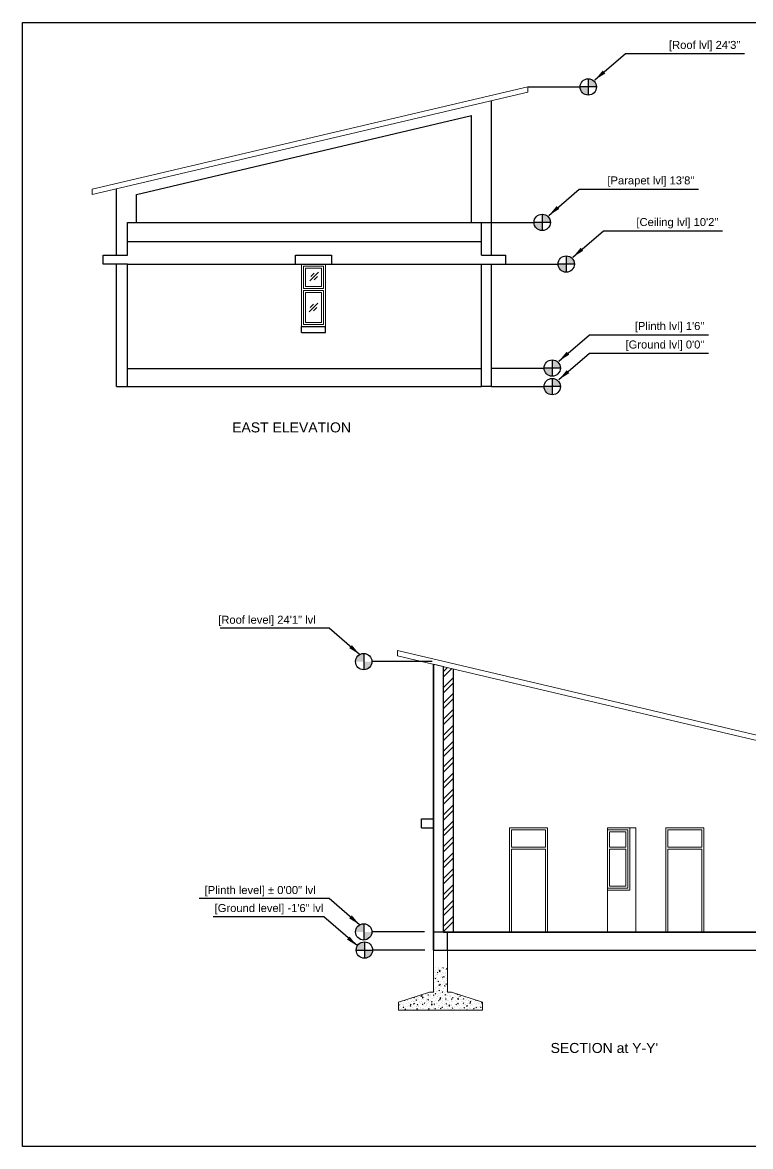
# Model space of a CAD drawing. Header units: inches. Extents: x -6800 to 96653, y -25814 to 17379.
# Drawn here: x 79922 to 80649, y 9371 to 10494 of the extents above; entities that cross this region are included whole.
import ezdxf

# ---------------------------------------------------------------- set-up
doc = ezdxf.new("R2010")
doc.units = ezdxf.units.IN
doc.header["$MEASUREMENT"] = 0
doc.layers.add('0 @ 1', color=7, linetype='Continuous')
doc.layers.add('A-Windows', color=7, linetype='Continuous')
for name, color, linetype, lineweight in [('Door ele', 20, 'Continuous', 15), ('ele back', 51, 'Continuous', 15), ('ele front', 30, 'Continuous', 30), ('Footing', 50, 'Continuous', 20), ('Hatch', 161, 'Continuous', 5), ('Opening elevation', 130, 'Continuous', 9), ('text', 31, 'Continuous', 13), ('Wall', 90, 'Continuous', 30), ('Win ele', 211, 'Continuous', 15)]:
    doc.layers.add(name, color=color, linetype=linetype, lineweight=lineweight)
doc.styles.get("Standard").update_dxf_attribs({"font": 'arial.ttf'})
doc.dimstyles.get("Standard").update_dxf_attribs({"dimtxt": 7, "dimasz": 4, "dimexe": 2, "dimexo": 2, "dimgap": 2, "dimtad": 1, "dimdec": 0, "dimzin": 0, "dimdsep": 46, "dimlunit": 4, "dimtxsty": 'Standard', "dimblk": 'ARCHTICK', "dimcen": 0.25, "dimclrd": 256, "dimclre": 256, "dimclrt": 256, "dimadec": 0, "dimazin": 0, "dimtfac": 1, "dimtdec": 0, "dimtofl": 0, "dimtmove": 0, "dimatfit": 3, "dimfxl": 1, "dimfxlon": 1, "dimtolj": 1, "dimtzin": 0, "dimlwd": -1, "dimlwe": -1, "dimarcsym": 1})

# ---------------------------------------------------------------- blocks, each defined once
blk = doc.blocks.new('_ArchTick')
at = {"color": 0, "linetype": 'ByBlock', "const_width": 0.15}
blk.add_lwpolyline([(-0.5, -0.5), (0.5, 0.5)], dxfattribs=at)

msp = doc.modelspace()

# ---------------------------------------------------------------- hatches: boundary and pattern name
at = {"ltscale": 10, "transparency": 33554687}
h = msp.add_hatch(color=0, dxfattribs=at)
h.dxf.hatch_style = 1
h.paths.add_polyline_path([(80487.1, 10438), (80487.1, 10429.8), (80495.3, 10429.8, 0.414214)])
h.paths.add_polyline_path([(80487.1, 10429.8), (80478.9, 10429.8, 0.414214), (80487.1, 10421.7)])
h = msp.add_hatch(color=0, dxfattribs=at)
h.dxf.hatch_style = 1
h.paths.add_polyline_path([(80441.1, 10302.6), (80441.1, 10294.4), (80449.3, 10294.4, 0.414214)])
h.paths.add_polyline_path([(80441.1, 10294.4), (80432.9, 10294.4, 0.414214), (80441.1, 10286.3)])
h = msp.add_hatch(color=0, dxfattribs=at)
h.dxf.hatch_style = 1
h.paths.add_polyline_path([(80465.1, 10260.9), (80465.1, 10252.8), (80473.3, 10252.8, 0.414214)])
h.paths.add_polyline_path([(80465.1, 10252.8), (80456.9, 10252.8, 0.414214), (80465.1, 10244.6)])
h = msp.add_hatch(color=0, dxfattribs=at)
h.dxf.hatch_style = 1
h.paths.add_polyline_path([(80451.1, 10157.1), (80451.1, 10148.9), (80459.3, 10148.9, 0.414214)])
h.paths.add_polyline_path([(80451.1, 10148.9), (80442.9, 10148.9, 0.414214), (80451.1, 10140.7)])
h = msp.add_hatch(color=0, dxfattribs=at)
h.dxf.hatch_style = 1
h.paths.add_polyline_path([(80451.1, 10138.6), (80451.1, 10130.4), (80459.3, 10130.4, 0.414214)])
h.paths.add_polyline_path([(80451.1, 10130.4), (80442.9, 10130.4, 0.414214), (80451.1, 10122.3)])
h = msp.add_hatch(color=0, dxfattribs=at)
h.dxf.hatch_style = 1
h.paths.add_polyline_path([(80254.7, 9855.6), (80262.8, 9855.6), (80262.8, 9863.8, 0.414214)])
h.paths.add_polyline_path([(80262.8, 9847.5, 0.414214), (80271, 9855.6), (80262.8, 9855.6)])
h = msp.add_hatch(color=0, dxfattribs=at)
h.dxf.hatch_style = 1
h.paths.add_polyline_path([(80254.7, 9585.5), (80262.8, 9585.5), (80262.8, 9593.7, 0.414214)])
h.paths.add_polyline_path([(80262.8, 9577.4, 0.414214), (80271, 9585.5), (80262.8, 9585.5)])
h = msp.add_hatch(color=0, dxfattribs=at)
h.dxf.hatch_style = 1
h.paths.add_polyline_path([(80255.3, 9567.3), (80263.5, 9567.3), (80263.5, 9575.4, 0.414214)])
h.paths.add_polyline_path([(80263.5, 9559.1, 0.414214), (80271.6, 9567.3), (80263.5, 9567.3)])
at = {"layer": 'Hatch', "lineweight": 25, "transparency": 33554687}
h = msp.add_hatch(dxfattribs=at)
h.set_pattern_fill('ANSI32', color=256, scale=30)
h.paths.add_polyline_path([(80352.5, 9848.3), (80342.5, 9850.6), (80342.5, 9585.2), (80352.5, 9585.2)])

# ---------------------------------------------------------------- linework, layer by layer
at = {"transparency": 33554651}
for p, q in [((79921.8, 10494.2), (81505.8, 10494.2)), ((79921.8, 9371), (79921.8, 10494.2)), ((81505.8, 9371), (79921.8, 9371))]:
    msp.add_line(p, q, dxfattribs=at)
at = {"ltscale": 10, "transparency": 33554687}
for p, q in [((80487.1, 10438), (80487.1, 10421.7)), ((80426.6, 10429.8), (80478.9, 10429.8)), ((80495.3, 10429.8), (80478.9, 10429.8)), ((80441.1, 10302.6), (80441.1, 10286.3)), ((80380.6, 10294.4), (80432.9, 10294.4)), ((80449.3, 10294.4), (80432.9, 10294.4)), ((80465.1, 10260.9), (80465.1, 10244.6)), ((80404.6, 10252.8), (80456.9, 10252.8)), ((80473.3, 10252.8), (80456.9, 10252.8)), ((80451.1, 10157.1), (80451.1, 10140.7)), ((80390.6, 10148.9), (80442.9, 10148.9)), ((80459.3, 10148.9), (80442.9, 10148.9)), ((80451.1, 10138.6), (80451.1, 10122.3)), ((80390.6, 10130.4), (80442.9, 10130.4)), ((80459.3, 10130.4), (80442.9, 10130.4)), ((80262.8, 9863.8), (80262.8, 9847.5)), ((80331, 9855.6), (80271, 9855.6)), ((80262.8, 9593.7), (80262.8, 9577.4)), ((80323.4, 9585.5), (80271, 9585.5)), ((80263.5, 9575.4), (80263.5, 9559.1)), ((80255.3, 9567.3), (80271.6, 9567.3)), ((80255.3, 9567.3), (80271.6, 9567.3)), ((80324, 9567.3), (80271.6, 9567.3))]:
    msp.add_line(p, q, dxfattribs=at)
for centre in [(80487.1, 10429.8), (80441.1, 10294.4), (80465.1, 10252.8), (80451.1, 10148.9), (80451.1, 10130.4), (80262.8, 9855.6), (80262.8, 9585.5), (80263.5, 9567.3)]:
    msp.add_circle(centre, 8.17, dxfattribs=at)
at = {"layer": 'A-Windows', "transparency": 33554651}
for p, q in [((80035.6, 10294.4), (80035.6, 10322.4)), ((80390.6, 10252.8), (80404.6, 10252.8)), ((80026.6, 10148.4), (80194.6, 10148.4)), ((80015.6, 10130.4), (80026.6, 10130.4)), ((80026.6, 10130.4), (80380.6, 10130.4)), ((80390.6, 10130.4), (80380.6, 10130.4)), ((80332.5, 9567.2), (80332.5, 9853)), ((80342.5, 9585.2), (80342.5, 9850.6))]:
    msp.add_line(p, q, dxfattribs=at)
at = {"layer": 'A-Windows', "color": 7, "lineweight": 0, "transparency": 33554651}
msp.add_line((80342.5, 9850.6), (80332.5, 9853), dxfattribs=at)
at = {"layer": 'Door ele', "transparency": 33554687}
for p, q in [((80506.5, 9585.2), (80506.5, 9689.5)), ((80506.5, 9689.5), (80534.5, 9689.5)), ((80534.5, 9585.2), (80534.5, 9689.5)), ((80410.5, 9670.2), (80444.5, 9670.2)), ((80410.5, 9668.2), (80444.5, 9668.2)), ((80566.5, 9670.2), (80600.5, 9670.2)), ((80566.5, 9668.2), (80600.5, 9668.2)), ((80506.5, 9627.2), (80528.5, 9627.2))]:
    msp.add_line(p, q, dxfattribs=at)
for points in [[(80446.5, 9585.2), (80446.5, 9689.5), (80408.5, 9689.5), (80408.5, 9585.2)], [(80444.5, 9670.2), (80444.5, 9687.5), (80410.5, 9687.5), (80410.5, 9670.2)], [(80506.5, 9689.5), (80518.5, 9689.5)], [(80564.5, 9585.2), (80564.5, 9689.5), (80602.5, 9689.5), (80602.5, 9585.2)], [(80566.5, 9670.2), (80566.5, 9687.5), (80600.5, 9687.5), (80600.5, 9670.2)], [(80410.5, 9668.2), (80410.5, 9585.2)], [(80444.5, 9585.2), (80444.5, 9668.2)], [(80566.5, 9585.2), (80566.5, 9668.2)], [(80600.5, 9668.2), (80600.5, 9585.2)]]:
    msp.add_lwpolyline(points, dxfattribs=at)
at = {"layer": 'ele back', "transparency": 33554641}
for p, q in [((79991.6, 10327.5), (80426.6, 10429.8)), ((79991.6, 10322.3), (80426.6, 10424.7)), ((80426.6, 10424.7), (80426.6, 10429.8)), ((79991.6, 10322.3), (79991.6, 10327.5)), ((80296.5, 9861.5), (80296.5, 9866.6)), ((80730.5, 9764.2), (80296.6, 9866.6)), ((80730.5, 9759.1), (80296.5, 9861.5))]:
    msp.add_line(p, q, dxfattribs=at)
at = {"layer": 'ele front', "transparency": 33554687}
for p, q in [((80390.6, 10261.8), (80390.6, 10416.2)), ((80035.6, 10322.4), (80370.6, 10401.3)), ((80370.6, 10294.4), (80370.6, 10401.3)), ((80015.6, 10261.8), (80015.6, 10328)), ((80035.6, 10294.4), (80035.6, 10318.8)), ((80026.6, 10294.4), (80380.6, 10294.4)), ((80026.6, 10261.8), (80026.6, 10294.4)), ((80380.6, 10261.8), (80380.6, 10294.4)), ((80026.6, 10275.2), (80380.6, 10275.2)), ((80002.6, 10252.8), (80002.6, 10261.8)), ((80002.6, 10261.8), (80015.6, 10261.8)), ((80015.6, 10261.8), (80026.6, 10261.8)), ((80380.6, 10261.8), (80404.6, 10261.8)), ((80404.6, 10252.8), (80404.6, 10261.8)), ((80026.6, 10252.8), (80002.6, 10252.8)), ((80015.6, 10130.4), (80015.6, 10252.8)), ((80026.6, 10130.4), (80026.6, 10252.8)), ((80026.6, 10252.8), (80404.6, 10252.8)), ((80380.6, 10130.4), (80380.6, 10252.8)), ((80390.6, 10130.4), (80390.6, 10252.8)), ((80200.6, 10184.4), (80200.6, 10190.4)), ((80200.6, 10190.4), (80224.6, 10190.4)), ((80224.6, 10184.4), (80224.6, 10190.4)), ((80200.6, 10184.4), (80224.6, 10184.4)), ((80026.6, 10148.4), (80380.6, 10148.4))]:
    msp.add_line(p, q, dxfattribs=at)
msp.add_lwpolyline([(80194.6, 10252.8), (80194.6, 10261.8), (80230.6, 10261.8), (80230.6, 10252.8)], dxfattribs=at)
at = {"layer": 'Footing', "transparency": 33554651}
for p, q in [((80332.5, 9567.2), (80332.5, 9525.2)), ((80346.5, 9525.2), (80346.5, 9567.2)), ((80328.5, 9525.2), (80297.5, 9515.2)), ((80332.5, 9525.2), (80328.5, 9525.2)), ((80350.5, 9525.2), (80346.5, 9525.2)), ((80381.5, 9515.2), (80350.5, 9525.2)), ((80297.5, 9515.2), (80297.5, 9507.2)), ((80381.5, 9507.2), (80381.5, 9515.2)), ((80297.5, 9507.2), (80381.5, 9507.2))]:
    msp.add_line(p, q, dxfattribs=at)
at = {"layer": 'Hatch', "linetype": 'Continuous', "transparency": 33554579}
for p, q in [((80334, 9549.5), (80334, 9549.5)), ((80334.4, 9547.4), (80334.4, 9547.4)), ((80337.3, 9549.6), (80337.3, 9549.6)), ((80337.6, 9549.1), (80337.6, 9549.1)), ((80338, 9546.9), (80338.3, 9547.6)), ((80338.6, 9547), (80338.3, 9547.6)), ((80339.2, 9547.8), (80339.2, 9547.8)), ((80340.4, 9549.1), (80340.4, 9549.2)), ((80340.4, 9549.1), (80340.6, 9549.2)), ((80340.7, 9549.8), (80340.7, 9549.8)), ((80342, 9549.1), (80341.9, 9549.9)), ((80342.4, 9549.5), (80341.9, 9549.9)), ((80342, 9549.1), (80342.4, 9549.5)), ((80342.2, 9549.6), (80342.2, 9549.6)), ((80342.4, 9549.8), (80342.4, 9549.8)), ((80344, 9548.2), (80344, 9548.2)), ((80345.1, 9549.2), (80345.1, 9549.2)), ((80345.1, 9548.3), (80345.4, 9548.9)), ((80345.1, 9548.3), (80345.6, 9548.4)), ((80345.3, 9548.5), (80345.3, 9548.5)), ((80345.6, 9548.4), (80345.4, 9548.9)), ((80345.6, 9548.8), (80345.6, 9548.8)), ((80332.8, 9539.3), (80332.8, 9539.3)), ((80333, 9539.7), (80333, 9539.7)), ((80333.6, 9538.5), (80333.6, 9538.5)), ((80333.9, 9544.8), (80333.9, 9544.8)), ((80334.3, 9542.4), (80334.3, 9542.4)), ((80334.3, 9538.7), (80334.6, 9539.3)), ((80334.3, 9538.7), (80334.9, 9538.8)), ((80334.5, 9545.1), (80334.5, 9545.1)), ((80334.9, 9538.8), (80334.6, 9539.3)), ((80335.3, 9542.7), (80335.3, 9542.7)), ((80335.6, 9540.2), (80335.6, 9540.2)), ((80335.9, 9536.1), (80335.9, 9536.1)), ((80336.2, 9538.1), (80336.2, 9538.1)), ((80336.5, 9544.5), (80336.4, 9545.2)), ((80336.9, 9544.9), (80336.4, 9545.2)), ((80336.5, 9544.5), (80336.9, 9544.9)), ((80336.5, 9537.4), (80336.5, 9537.4)), ((80336.7, 9542.9), (80336.7, 9542.9)), ((80336.8, 9542.7), (80336.8, 9542.7)), ((80337.2, 9535.5), (80337.2, 9536.3)), ((80337.7, 9535.9), (80337.2, 9536.3)), ((80338, 9546.9), (80338.6, 9547)), ((80338.2, 9546), (80338.2, 9546)), ((80338.6, 9545.7), (80338.6, 9546.8)), ((80339.3, 9546.2), (80338.6, 9546.8)), ((80338.6, 9545.7), (80339.3, 9546.2)), ((80339, 9545), (80339, 9545)), ((80339, 9540.2), (80339, 9540.2)), ((80339.9, 9546.7), (80339.9, 9546.7)), ((80340.1, 9543.1), (80340.1, 9543.1)), ((80340.4, 9541), (80340.4, 9541)), ((80340.7, 9546.5), (80340.7, 9546.5)), ((80341, 9538.5), (80341, 9538.5)), ((80341.3, 9537.8), (80341.3, 9537.8)), ((80341.4, 9540), (80341.7, 9540.7)), ((80341.4, 9540), (80342, 9540.1)), ((80341.6, 9545.1), (80341.6, 9545.1)), ((80342, 9540.1), (80341.7, 9540.7)), ((80342.2, 9544.3), (80342.2, 9544.3)), ((80342.6, 9540.5), (80342.6, 9540.5)), ((80342.8, 9540.2), (80342.7, 9540.9)), ((80343.2, 9540.5), (80342.7, 9540.9)), ((80342.7, 9536), (80342.7, 9536)), ((80342.8, 9540.2), (80343.2, 9540.5)), ((80343, 9540.5), (80343, 9540.5)), ((80344.4, 9544.6), (80344.4, 9544.6)), ((80344.4, 9541.8), (80344.4, 9541.8)), ((80344.9, 9543.5), (80344.9, 9543.5)), ((80345.1, 9536.5), (80345.1, 9536.5)), ((80345.8, 9538.9), (80345.8, 9538.9)), ((80346.2, 9540.6), (80346.2, 9540.6)), ((80346.4, 9545.3), (80346.4, 9545.3)), ((80330.9, 9525.1), (80330.9, 9525.1)), ((80332.6, 9533.7), (80332.6, 9533.7)), ((80332.7, 9526), (80332.7, 9526)), ((80332.8, 9531.9), (80332.8, 9531.9)), ((80333.3, 9528.4), (80333.3, 9528.4)), ((80333.3, 9525.7), (80333.3, 9525.7)), ((80333.9, 9535), (80333.9, 9535)), ((80334.8, 9530.4), (80334.8, 9530.4)), ((80334.8, 9528.8), (80334.8, 9528.8)), ((80335, 9529.5), (80335, 9529.5)), ((80335.8, 9525.7), (80335.8, 9525.7)), ((80336, 9526.1), (80336, 9526.1)), ((80336.1, 9530.8), (80336.1, 9530.8)), ((80337.2, 9535.5), (80337.7, 9535.9)), ((80337.2, 9533.4), (80337.2, 9533.4)), ((80337.2, 9529.3), (80337.2, 9529.3)), ((80337.3, 9527), (80337.3, 9527)), ((80337.7, 9531.8), (80338, 9532.5)), ((80337.7, 9531.8), (80338.3, 9531.9)), ((80338.3, 9531.9), (80338, 9532.5)), ((80338, 9526.6), (80338, 9527.3)), ((80338.5, 9526.9), (80338, 9527.3)), ((80338, 9526.6), (80338.5, 9526.9)), ((80338.1, 9528.8), (80338.1, 9528.8)), ((80338.2, 9533.7), (80338.2, 9533.7)), ((80338.7, 9532.4), (80338.7, 9532.4)), ((80338.9, 9532.2), (80338.8, 9533.3)), ((80339.6, 9532.7), (80338.8, 9533.3)), ((80338.9, 9532.2), (80339.6, 9532.7)), ((80339.4, 9531), (80339.4, 9531)), ((80339.5, 9535.6), (80339.5, 9535.6)), ((80340.4, 9531.2), (80340.4, 9531.2)), ((80340.9, 9527.4), (80340.9, 9527.4)), ((80341.1, 9526.4), (80341.1, 9526.4)), ((80341.1, 9525), (80341.4, 9525.6)), ((80341.1, 9525), (80341.7, 9525.1)), ((80341.2, 9532.9), (80341.2, 9532.9)), ((80341.7, 9525.1), (80341.4, 9525.6)), ((80342, 9533.8), (80342, 9533.8)), ((80342.7, 9528.8), (80342.7, 9528.8)), ((80342.8, 9535.8), (80342.8, 9535.8)), ((80342.9, 9529.2), (80342.9, 9529.2)), ((80343.5, 9535.8), (80343.5, 9535.8)), ((80343.5, 9531.2), (80343.5, 9531.9)), ((80344, 9531.6), (80343.5, 9531.9)), ((80343.5, 9531.2), (80344, 9531.6)), ((80343.6, 9535.4), (80343.6, 9535.4)), ((80344.4, 9531.2), (80344.4, 9531.2)), ((80344.5, 9531.2), (80344.5, 9531.2)), ((80344.8, 9533.2), (80345.1, 9533.9)), ((80344.8, 9533.2), (80345.4, 9533.3)), ((80344.9, 9531), (80344.9, 9531)), ((80345, 9526.3), (80345, 9526.3)), ((80345.4, 9533.3), (80345.1, 9533.9)), ((80345.4, 9526.5), (80345.4, 9526.5)), ((80345.8, 9532.9), (80345.8, 9532.9)), ((80347.9, 9525.1), (80347.9, 9525.2)), ((80347.9, 9525.1), (80348, 9525.2)), ((80348.6, 9524.9), (80348.6, 9524.9)), ((80297.6, 9515.1), (80297.6, 9515.1)), ((80299.5, 9515.4), (80299.5, 9515.4)), ((80301.5, 9516.3), (80301.5, 9516.3)), ((80302.8, 9515.3), (80302.8, 9515.3)), ((80303.4, 9516.7), (80303.3, 9517.1)), ((80303.4, 9516.7), (80303.8, 9517.1)), ((80303.8, 9517.1), (80303.7, 9517.2)), ((80304.9, 9517), (80304.9, 9517)), ((80305.3, 9514), (80305.3, 9514)), ((80306.4, 9516.7), (80306.4, 9516.7)), ((80306.8, 9517.1), (80306.8, 9517.1)), ((80307.2, 9514.5), (80307.2, 9514.5)), ((80308.8, 9514.1), (80308.8, 9514.1)), ((80309.2, 9517.6), (80309.2, 9517.6)), ((80310.1, 9515.6), (80310.1, 9515.6)), ((80310.3, 9518.7), (80310.3, 9518.7)), ((80311.1, 9517.1), (80311.1, 9517.1)), ((80312.6, 9516.3), (80312.6, 9516.3)), ((80312.7, 9513.1), (80312.7, 9514.2)), ((80313.4, 9513.6), (80312.7, 9514.2)), ((80312.7, 9513.1), (80313.4, 9513.6)), ((80312.9, 9519.5), (80313.2, 9520.2)), ((80312.9, 9519.5), (80313.5, 9519.6)), ((80312.9, 9515.7), (80312.9, 9515.7)), ((80313.5, 9519.6), (80313.2, 9520.2)), ((80313.4, 9515.8), (80313.4, 9515.8)), ((80314.9, 9513.8), (80314.9, 9513.8)), ((80315.2, 9517), (80315.1, 9517.8)), ((80315.6, 9517.4), (80315.1, 9517.8)), ((80315.2, 9517), (80315.6, 9517.4)), ((80315.7, 9520.4), (80315.7, 9520.4)), ((80315.9, 9517.5), (80315.9, 9517.5)), ((80316.8, 9520.6), (80316.8, 9520.6)), ((80316.8, 9519.3), (80316.8, 9519.3)), ((80317.5, 9519.5), (80317.5, 9519.5)), ((80318, 9518), (80318, 9518)), ((80318.4, 9514.9), (80318.4, 9514.9)), ((80318.5, 9516), (80318.5, 9516)), ((80319.1, 9514.3), (80319.1, 9514.3)), ((80319.9, 9520.8), (80320.2, 9521.5)), ((80319.9, 9520.8), (80320.5, 9521)), ((80320.5, 9521), (80320.2, 9521.5)), ((80320.3, 9515.5), (80320.3, 9515.5)), ((80320.7, 9521.6), (80320.6, 9522.4)), ((80321.1, 9522), (80320.6, 9522.4)), ((80320.7, 9521.6), (80321.1, 9522)), ((80320.7, 9517.9), (80320.7, 9517.9)), ((80321.1, 9522), (80321.1, 9522)), ((80321.4, 9519.4), (80321.4, 9520.6)), ((80322.2, 9520), (80321.4, 9520.6)), ((80321.4, 9519.4), (80322.2, 9520)), ((80321.5, 9514.8), (80321.5, 9514.8)), ((80321.9, 9520.8), (80321.9, 9520.8)), ((80323, 9517.9), (80323, 9517.9)), ((80323.3, 9514), (80323.6, 9514.7)), ((80323.3, 9514), (80323.9, 9514.1)), ((80323.4, 9519.6), (80323.4, 9519.6)), ((80323.9, 9514.1), (80323.6, 9514.7)), ((80324.6, 9522.9), (80324.6, 9522.9)), ((80325.4, 9518.5), (80325.4, 9518.5)), ((80325.5, 9518.3), (80325.5, 9518.3)), ((80325.6, 9517.1), (80325.6, 9517.1)), ((80325.9, 9516.3), (80325.9, 9516.3)), ((80326.5, 9523.8), (80326.5, 9523.8)), ((80326.5, 9513.6), (80326.5, 9513.6)), ((80326.9, 9521.5), (80326.9, 9521.5)), ((80327, 9517.3), (80326.9, 9518.1)), ((80327.4, 9517.7), (80326.9, 9518.1)), ((80327, 9522.2), (80327.3, 9522.9)), ((80327, 9522.2), (80327.6, 9522.3)), ((80327, 9517.3), (80327.4, 9517.7)), ((80327.1, 9520.3), (80327.1, 9520.3)), ((80327.6, 9522.3), (80327.3, 9522.9)), ((80327.9, 9514.7), (80327.9, 9514.7)), ((80328, 9515.7), (80328, 9515.7)), ((80328.8, 9521.3), (80328.8, 9521.3)), ((80329.1, 9516.5), (80329.1, 9516.5)), ((80329.1, 9516.5), (80329.1, 9516.5)), ((80329.3, 9521.2), (80329.3, 9521.2)), ((80329.4, 9523.3), (80329.4, 9523.3)), ((80329.4, 9522.1), (80329.4, 9522.1)), ((80330.3, 9518.7), (80330.3, 9518.7)), ((80330.4, 9515.4), (80330.7, 9516.1)), ((80330.4, 9515.4), (80331, 9515.5)), ((80331, 9515.5), (80330.7, 9516.1)), ((80331.1, 9518.9), (80331.1, 9518.9)), ((80331.3, 9514), (80331.3, 9514)), ((80332.5, 9521.9), (80332.4, 9522.7)), ((80333, 9522.3), (80332.4, 9522.7)), ((80332.5, 9521.9), (80333, 9522.3)), ((80332.5, 9521.3), (80332.5, 9521.3)), ((80333, 9520.1), (80333, 9520.1)), ((80333.3, 9513), (80333.2, 9513.7)), ((80333.7, 9513.4), (80333.2, 9513.7)), ((80333.3, 9516.4), (80333.3, 9516.4)), ((80334.1, 9523.6), (80334.4, 9524.3)), ((80334.1, 9523.6), (80334.7, 9523.7)), ((80334.2, 9523.7), (80334.2, 9523.7)), ((80334.2, 9523), (80334.2, 9523)), ((80334.3, 9516.7), (80334.3, 9516.7)), ((80334.7, 9523.7), (80334.4, 9524.3)), ((80335.1, 9519.1), (80335.1, 9519.1)), ((80335.3, 9515.1), (80335.3, 9515.1)), ((80335.6, 9514), (80335.6, 9514)), ((80336.1, 9514.4), (80336.1, 9514.4)), ((80336.5, 9520.6), (80336.5, 9520.6)), ((80336.7, 9521.1), (80336.7, 9521.1)), ((80337, 9523.8), (80337, 9523.8)), ((80337.5, 9516.7), (80337.8, 9517.4)), ((80337.5, 9516.7), (80338.1, 9516.9)), ((80337.6, 9516.4), (80337.6, 9516.4)), ((80337.7, 9521.5), (80337.7, 9521.5)), ((80337.7, 9515.7), (80337.7, 9515.7)), ((80338.1, 9516.9), (80337.8, 9517.4)), ((80338.8, 9517.6), (80338.7, 9518.3)), ((80339.3, 9518), (80338.7, 9518.3)), ((80338.7, 9518.1), (80338.7, 9518.1)), ((80338.8, 9517.6), (80339.3, 9518)), ((80339, 9524.1), (80339, 9524.1)), ((80339.1, 9518.7), (80339.1, 9519.8)), ((80339.9, 9519.2), (80339.1, 9519.8)), ((80339.1, 9518.7), (80339.9, 9519.2)), ((80339.2, 9518.8), (80339.2, 9518.8)), ((80339.6, 9524.6), (80339.6, 9524.6)), ((80339.9, 9519.5), (80339.9, 9519.5)), ((80340.9, 9514.8), (80340.9, 9514.8)), ((80341, 9515.7), (80341, 9515.7)), ((80341.4, 9513.8), (80341.4, 9513.8)), ((80341.6, 9517), (80341.6, 9517)), ((80341.7, 9519.3), (80341.7, 9519.3)), ((80341.8, 9522.1), (80341.8, 9522.1)), ((80343.2, 9522.4), (80343.2, 9522.4)), ((80343.8, 9524.5), (80343.8, 9524.5)), ((80344.1, 9519.7), (80344.1, 9519.7)), ((80344.3, 9522.2), (80344.3, 9523)), ((80344.8, 9522.6), (80344.3, 9523)), ((80344.3, 9522.2), (80344.8, 9522.6)), ((80344.5, 9518.1), (80344.8, 9518.8)), ((80344.5, 9518.1), (80345.1, 9518.2)), ((80344.7, 9519.9), (80344.7, 9519.9)), ((80345.1, 9518.2), (80344.8, 9518.8)), ((80344.9, 9517.2), (80344.9, 9517.2)), ((80345.1, 9513.3), (80345, 9514)), ((80345.6, 9513.6), (80345, 9514)), ((80345.1, 9521.8), (80345.1, 9521.8)), ((80345.1, 9513.3), (80345.6, 9513.6)), ((80345.3, 9517.4), (80345.3, 9517.4)), ((80345.6, 9522.9), (80345.6, 9522.9)), ((80345.7, 9515.2), (80345.7, 9515.2)), ((80346.3, 9521.9), (80346.3, 9521.9)), ((80346.4, 9517.3), (80346.4, 9517.3)), ((80347.2, 9517.2), (80347.2, 9517.2)), ((80347.3, 9523.9), (80347.3, 9523.9)), ((80348.3, 9522), (80348.3, 9522)), ((80348.6, 9514.8), (80348.6, 9514.8)), ((80349.3, 9521), (80349.3, 9521)), ((80349.5, 9521.5), (80349.5, 9521.5)), ((80349.5, 9520.3), (80349.5, 9520.3)), ((80350.1, 9517.4), (80350.1, 9517.4)), ((80350.5, 9515.6), (80350.5, 9515.6)), ((80350.6, 9517.9), (80350.6, 9518.6)), ((80351.1, 9518.3), (80350.6, 9518.6)), ((80350.6, 9517.9), (80351.1, 9518.3)), ((80351.5, 9516), (80351.5, 9516)), ((80351.6, 9519.5), (80351.9, 9520.2)), ((80351.6, 9519.5), (80352.2, 9519.6)), ((80351.8, 9519), (80351.8, 9519)), ((80352.2, 9519.6), (80351.9, 9520.2)), ((80353.5, 9522.2), (80353.5, 9522.2)), ((80354, 9516.5), (80354, 9516.5)), ((80354.1, 9516.6), (80354.1, 9516.6)), ((80354.3, 9520.7), (80354.3, 9520.7)), ((80354.9, 9523.2), (80354.9, 9523.2)), ((80355.3, 9516), (80355.3, 9516)), ((80355.4, 9519.6), (80355.4, 9519.6)), ((80355.9, 9522.7), (80355.9, 9522.7)), ((80356.1, 9522.5), (80356.1, 9523.3)), ((80356.6, 9522.9), (80356.1, 9523.3)), ((80356.1, 9522.5), (80356.6, 9522.9)), ((80356.3, 9514.1), (80356.3, 9514.1)), ((80356.9, 9518), (80356.8, 9519.1)), ((80357.6, 9518.5), (80356.8, 9519.1)), ((80356.8, 9518), (80356.8, 9518)), ((80356.9, 9518), (80357.6, 9518.5)), ((80356.9, 9513.5), (80356.9, 9514.3)), ((80357.4, 9513.9), (80356.9, 9514.3)), ((80356.9, 9513.5), (80357.4, 9513.9)), ((80357.2, 9520.7), (80357.2, 9520.7)), ((80357.4, 9517.7), (80357.4, 9517.7)), ((80357.6, 9514.6), (80357.6, 9514.6)), ((80357.9, 9520.2), (80357.9, 9520.2)), ((80358.7, 9520.9), (80359, 9521.5)), ((80358.7, 9520.9), (80359.3, 9521)), ((80359.3, 9521), (80359, 9521.5)), ((80359.1, 9521.1), (80359.1, 9521.1)), ((80359.5, 9518.3), (80359.5, 9518.3)), ((80360.1, 9516.4), (80360.1, 9516.4)), ((80360.7, 9517.8), (80360.7, 9517.8)), ((80361.6, 9518.2), (80361.6, 9518.2)), ((80361.7, 9515.8), (80361.7, 9515.8)), ((80362.1, 9514), (80362.4, 9514.7)), ((80362.1, 9514), (80362.7, 9514.1)), ((80362.4, 9518.2), (80362.4, 9518.9)), ((80362.9, 9518.6), (80362.4, 9518.9)), ((80362.4, 9518.2), (80362.9, 9518.6)), ((80362.7, 9514.1), (80362.4, 9514.7)), ((80364.8, 9519.9), (80364.8, 9519.9)), ((80364.9, 9516.8), (80364.9, 9516.8)), ((80365.8, 9518.1), (80365.8, 9518.1)), ((80366.2, 9513.8), (80366.2, 9513.8)), ((80366.4, 9518.8), (80366.4, 9518.8)), ((80367.1, 9517.4), (80367.1, 9517.4)), ((80367.3, 9514.2), (80367.3, 9514.2)), ((80367.7, 9516.9), (80367.7, 9516.9)), ((80368.7, 9513.8), (80368.7, 9514.6)), ((80369.2, 9514.2), (80368.7, 9514.6)), ((80368.7, 9513.8), (80369.2, 9514.2)), ((80369.2, 9515.4), (80369.5, 9516.1)), ((80369.2, 9515.4), (80369.7, 9515.5)), ((80369.4, 9515), (80369.4, 9515)), ((80369.7, 9515.5), (80369.5, 9516.1)), ((80369.7, 9517.2), (80369.7, 9517.2)), ((80369.8, 9513.6), (80369.8, 9513.6)), ((80370.2, 9517.4), (80370.2, 9517.4)), ((80373, 9513.7), (80373, 9513.7)), ((80373.9, 9515.5), (80373.9, 9515.5)), ((80374.6, 9517.2), (80374.6, 9517.4)), ((80374.6, 9517.2), (80374.8, 9517.4)), ((80374.8, 9516.7), (80374.8, 9516.7)), ((80376.2, 9516.8), (80376.3, 9516.9)), ((80376.2, 9516.8), (80376.5, 9516.8)), ((80376.9, 9514.9), (80376.9, 9514.9)), ((80377.1, 9514.3), (80377.1, 9514.3)), ((80378.2, 9513.9), (80378.2, 9513.9)), ((80380, 9514.1), (80380, 9514.1)), ((80380.6, 9514.1), (80380.5, 9514.9)), ((80381, 9514.5), (80380.5, 9514.9)), ((80380.6, 9514.1), (80381, 9514.5)), ((80297.7, 9511.3), (80297.7, 9511.3)), ((80297.8, 9512.1), (80297.8, 9512.8)), ((80298.3, 9512.5), (80297.8, 9512.8)), ((80297.8, 9512.1), (80298.3, 9512.5)), ((80298.7, 9508.8), (80298.7, 9508.8)), ((80298.9, 9509.8), (80298.9, 9509.8)), ((80299.2, 9513.3), (80299.2, 9513.3)), ((80299.4, 9510.5), (80299.4, 9510.5)), ((80300.1, 9508.6), (80300.1, 9508.6)), ((80301.3, 9510.4), (80301.3, 9510.4)), ((80301.8, 9512.9), (80301.8, 9512.9)), ((80302.1, 9509.9), (80302.4, 9510.6)), ((80302.1, 9509.9), (80302.7, 9510)), ((80302.7, 9510), (80302.4, 9510.6)), ((80302.5, 9511.7), (80302.5, 9511.7)), ((80302.8, 9513.4), (80302.8, 9513.4)), ((80304, 9507.2), (80304, 9507.8)), ((80304.7, 9507.2), (80304, 9507.8)), ((80304.1, 9510.5), (80304.1, 9510.5)), ((80304.1, 9507.8), (80304.1, 9508.5)), ((80304.6, 9508.1), (80304.1, 9508.5)), ((80304.1, 9507.8), (80304.6, 9508.1)), ((80304.7, 9507.2), (80304.7, 9507.2)), ((80305, 9508.4), (80305, 9508.4)), ((80306.3, 9508.1), (80306.3, 9508.1)), ((80306.7, 9510.8), (80306.7, 9510.8)), ((80307.3, 9512.1), (80307.3, 9512.1)), ((80308.2, 9507.4), (80308.2, 9507.4)), ((80309, 9512.1), (80309, 9512.1)), ((80309.2, 9511.2), (80309.5, 9511.9)), ((80309.2, 9511.2), (80309.8, 9511.4)), ((80309.4, 9512.1), (80309.4, 9512.1)), ((80309.8, 9511.4), (80309.5, 9511.9)), ((80309.7, 9512.4), (80309.6, 9513.1)), ((80310.1, 9512.8), (80309.6, 9513.1)), ((80309.7, 9512.4), (80310.1, 9512.8)), ((80309.7, 9509.4), (80309.7, 9509.4)), ((80309.9, 9510.9), (80309.9, 9510.9)), ((80311.7, 9509.6), (80311.7, 9509.6)), ((80312.1, 9512.5), (80312.1, 9512.5)), ((80313, 9507.8), (80313, 9507.8)), ((80313.6, 9507.6), (80313.6, 9507.6)), ((80314, 9507.2), (80314, 9507.2)), ((80315.1, 9511.2), (80315.1, 9511.2)), ((80315.1, 9510.7), (80315.1, 9510.7)), ((80316, 9508), (80315.9, 9508.8)), ((80316.4, 9508.4), (80315.9, 9508.8)), ((80316, 9508), (80316.4, 9508.4)), ((80316.3, 9512.6), (80316.6, 9513.3)), ((80316.3, 9512.6), (80316.9, 9512.7)), ((80316.9, 9512.7), (80316.6, 9513.3)), ((80316.9, 9512.9), (80316.9, 9512.9)), ((80317.1, 9511.4), (80317.1, 9511.4)), ((80317.6, 9511.2), (80317.6, 9511.2)), ((80317.8, 9508.2), (80317.8, 9508.2)), ((80319.3, 9510.2), (80319.3, 9510.2)), ((80319.4, 9509), (80319.4, 9509)), ((80321.2, 9509.3), (80321.2, 9509.3)), ((80321.5, 9512.7), (80321.4, 9513.4)), ((80321.9, 9513.1), (80321.4, 9513.4)), ((80321.5, 9512.7), (80321.9, 9513.1)), ((80321.7, 9513.2), (80321.7, 9513.2)), ((80322.5, 9513.1), (80322.5, 9513.1)), ((80322.5, 9511.5), (80322.5, 9511.5)), ((80322.6, 9508.6), (80322.6, 9508.6)), ((80324.8, 9510.6), (80324.8, 9510.6)), ((80325.2, 9512.9), (80325.2, 9512.9)), ((80325.7, 9511.6), (80325.7, 9511.6)), ((80326.8, 9507.2), (80327.1, 9507.8)), ((80327, 9507.2), (80327.3, 9507.3)), ((80327.1, 9508.2), (80327.1, 9508.2)), ((80327.3, 9507.3), (80327.1, 9507.8)), ((80327.4, 9509), (80327.4, 9509)), ((80327.4, 9507.9), (80327.4, 9507.9)), ((80327.8, 9508.3), (80327.7, 9509.1)), ((80328.2, 9508.7), (80327.7, 9509.1)), ((80327.8, 9508.3), (80328.2, 9508.7)), ((80328.9, 9511), (80328.9, 9511)), ((80329.9, 9508.5), (80329.9, 9508.5)), ((80330.2, 9512.2), (80330.2, 9512.2)), ((80330.4, 9512.3), (80330.4, 9513.5)), ((80331.1, 9512.9), (80330.4, 9513.5)), ((80330.4, 9512.3), (80331.1, 9512.9)), ((80330.9, 9511.9), (80330.9, 9511.9)), ((80331.3, 9511.5), (80331.3, 9511.5)), ((80332.2, 9509.4), (80332.2, 9509.4)), ((80332.4, 9509.8), (80332.4, 9509.8)), ((80333.3, 9513), (80333.7, 9513.4)), ((80333.8, 9512.1), (80333.8, 9512.1)), ((80333.8, 9508.5), (80334.1, 9509.2)), ((80333.8, 9508.5), (80334.4, 9508.6)), ((80334.4, 9508.6), (80334.1, 9509.2)), ((80334.7, 9507.4), (80334.7, 9507.4)), ((80334.8, 9507.3), (80334.8, 9507.3)), ((80337, 9509.8), (80337, 9509.8)), ((80337.5, 9510.1), (80337.5, 9510.1)), ((80337.9, 9511.6), (80337.9, 9511.6)), ((80338.1, 9507.5), (80338.1, 9507.5)), ((80338.2, 9512.2), (80338.2, 9512.2)), ((80338.5, 9511.8), (80338.5, 9511.8)), ((80339.6, 9508.6), (80339.5, 9509.4)), ((80340, 9509), (80339.5, 9509.4)), ((80339.6, 9508.6), (80340, 9509)), ((80340.1, 9509.1), (80340.1, 9509.1)), ((80340.9, 9509.9), (80341.2, 9510.6)), ((80340.9, 9509.9), (80341.5, 9510)), ((80341.5, 9510), (80341.2, 9510.6)), ((80341.5, 9512.3), (80341.5, 9512.3)), ((80341.8, 9510.2), (80341.8, 9510.2)), ((80343.2, 9507.7), (80343.2, 9507.7)), ((80343.3, 9513.2), (80343.3, 9513.2)), ((80343.6, 9508.8), (80343.6, 9508.8)), ((80345.5, 9510.8), (80345.5, 9510.8)), ((80346.1, 9509.3), (80346.1, 9509.3)), ((80346.6, 9512.5), (80346.6, 9512.5)), ((80346.6, 9510.6), (80346.6, 9510.6)), ((80347.6, 9512.4), (80347.6, 9512.4)), ((80347.8, 9508.4), (80347.8, 9508.4)), ((80348, 9511.3), (80348.3, 9512)), ((80348, 9511.3), (80348.5, 9511.4)), ((80348.1, 9511.6), (80348.1, 9512.7)), ((80348.9, 9512.1), (80348.1, 9512.7)), ((80348.1, 9512.6), (80348.1, 9512.6)), ((80348.1, 9511.6), (80348.9, 9512.1)), ((80348.5, 9511.4), (80348.3, 9512)), ((80349.1, 9507.9), (80349.1, 9507.9)), ((80349.8, 9507.4), (80349.8, 9507.4)), ((80350, 9512.9), (80350, 9512.9)), ((80350.6, 9508), (80350.6, 9508)), ((80350.9, 9512.4), (80350.9, 9512.4)), ((80351.4, 9508.9), (80351.3, 9509.7)), ((80351.9, 9509.3), (80351.3, 9509.7)), ((80351.4, 9511), (80351.4, 9511)), ((80351.4, 9508.9), (80351.9, 9509.3)), ((80353.2, 9509.9), (80353.2, 9509.9)), ((80353.7, 9511), (80353.7, 9511)), ((80353.8, 9508.2), (80353.8, 9508.2)), ((80354, 9512.9), (80354, 9512.9)), ((80355, 9512.6), (80355.3, 9513.3)), ((80355, 9512.6), (80355.6, 9512.8)), ((80355.6, 9512.8), (80355.3, 9513.3)), ((80355.4, 9507.5), (80355.4, 9507.5)), ((80356.2, 9511.4), (80356.2, 9511.4)), ((80357.2, 9513), (80357.2, 9513)), ((80357.7, 9513.4), (80357.7, 9513.4)), ((80358.6, 9511.7), (80358.6, 9511.7)), ((80358.7, 9508.7), (80358.7, 9508.7)), ((80359, 9508.4), (80359, 9508.4)), ((80359.9, 9509.6), (80359.9, 9509.6)), ((80360.9, 9509.3), (80360.9, 9509.3)), ((80361, 9511.8), (80361, 9511.8)), ((80362.3, 9510.2), (80362.3, 9510.2)), ((80362.4, 9513.2), (80362.4, 9513.2)), ((80363.2, 9509.2), (80363.2, 9510)), ((80363.7, 9509.6), (80363.2, 9510)), ((80363.2, 9509.2), (80363.7, 9509.6)), ((80363.8, 9513.2), (80363.8, 9513.2)), ((80364, 9513.4), (80364, 9513.4)), ((80365.5, 9507.2), (80365.8, 9507.8)), ((80365.6, 9507.2), (80366.1, 9507.3)), ((80365.8, 9512.2), (80365.8, 9512.2)), ((80365.8, 9510.8), (80365.8, 9512)), ((80366.6, 9511.4), (80365.8, 9512)), ((80365.8, 9510.8), (80366.6, 9511.4)), ((80366.1, 9507.3), (80365.8, 9507.8)), ((80366, 9508.2), (80366, 9508.2)), ((80366.3, 9511), (80366.3, 9511)), ((80366.3, 9508.7), (80366.3, 9508.7)), ((80366.7, 9507.5), (80366.7, 9507.5)), ((80368.3, 9509.5), (80368.3, 9509.5)), ((80368.5, 9508.5), (80368.5, 9508.5)), ((80369.6, 9508.9), (80369.6, 9508.9)), ((80369.9, 9511.9), (80369.9, 9511.9)), ((80370.6, 9512.5), (80370.6, 9512.5)), ((80371.5, 9507.9), (80371.5, 9507.9)), ((80371.6, 9512.5), (80371.6, 9512.5)), ((80372.6, 9508.5), (80372.9, 9509.2)), ((80372.6, 9508.5), (80373.1, 9508.7)), ((80373.1, 9508.7), (80372.9, 9509.2)), ((80373.9, 9510.1), (80373.9, 9510.1)), ((80374.6, 9507.4), (80374.6, 9507.4)), ((80374.8, 9509.1), (80374.8, 9509.1)), ((80375, 9509.5), (80375, 9510.2)), ((80375.5, 9509.9), (80375, 9510.2)), ((80375, 9509.5), (80375.5, 9509.9)), ((80375.4, 9512.9), (80375.4, 9512.9)), ((80376.1, 9510.5), (80376.1, 9510.5)), ((80376.2, 9507.7), (80376.2, 9507.7)), ((80376.3, 9508.3), (80376.3, 9508.3)), ((80377.9, 9510.3), (80377.9, 9510.3)), ((80378.5, 9511), (80378.5, 9511)), ((80379.3, 9511.9), (80379.3, 9511.9)), ((80379.6, 9509.9), (80379.9, 9510.6)), ((80379.6, 9509.9), (80380.2, 9510)), ((80380.2, 9510), (80379.9, 9510.6)), ((80380.2, 9513.3), (80380.2, 9513.3)), ((80381.1, 9508.7), (80381.1, 9508.7))]:
    msp.add_line(p, q, dxfattribs=at)
at = {"layer": 'Opening elevation', "lineweight": 5, "transparency": 33554526}
for p, q in [((80208.9, 10236), (80217.6, 10244.7)), ((80210, 10240.4), (80213.3, 10243.6)), ((80213.3, 10237.1), (80216.5, 10240.4)), ((80208.2, 10205.1), (80216.9, 10213.8)), ((80209.3, 10209.4), (80212.6, 10212.7)), ((80212.6, 10206.2), (80215.8, 10209.4))]:
    msp.add_line(p, q, dxfattribs=at)
at = {"layer": 'Wall', "transparency": 33554687}
for p, q in [((80332.5, 9853), (80332.5, 9585.2)), ((80342.5, 9585.2), (80342.5, 9850.6)), ((80352.5, 9585.2), (80352.5, 9848.3)), ((80320.5, 9689.5), (80320.5, 9698.5)), ((80320.5, 9698.5), (80332.5, 9698.5)), ((80320.5, 9689.5), (80332.5, 9689.5)), ((80352.5, 9585.2), (80332.5, 9585.2)), ((80332.5, 9585.2), (80332.5, 9567.2)), ((80342.5, 9585.2), (80706.5, 9585.2)), ((80346.5, 9567.2), (80346.5, 9585.2)), ((80686.5, 9585.2), (80352.5, 9585.2)), ((80332.5, 9567.2), (80706.5, 9567.2)), ((80346.5, 9567.2), (80352.5, 9567.2)), ((80352.5, 9567.2), (80686.5, 9567.2))]:
    msp.add_line(p, q, dxfattribs=at)
at = {"layer": 'Win ele', "transparency": 33554651}
for p, q in [((80200.6, 10190.4), (80200.6, 10252.8)), ((80224.6, 10190.4), (80224.6, 10252.8)), ((80508.5, 9670.2), (80524.5, 9670.2)), ((80508.5, 9668.2), (80524.5, 9668.2)), ((80506.5, 9627.2), (80528.5, 9627.2))]:
    msp.add_line(p, q, dxfattribs=at)
for points in [[(80222.6, 10228.4), (80202.6, 10228.4), (80202.6, 10250.8), (80222.6, 10250.8)], [(80220.6, 10230.4), (80204.6, 10230.4), (80204.6, 10248.8), (80220.6, 10248.8)], [(80222.6, 10192.4), (80202.6, 10192.4), (80202.6, 10226.4), (80222.6, 10226.4)], [(80220.6, 10194.4), (80204.6, 10194.4), (80204.6, 10224.4), (80220.6, 10224.4)], [(80506.5, 9687.5), (80526.5, 9687.5), (80526.5, 9629.2), (80506.5, 9629.2)]]:
    msp.add_lwpolyline(points, close=True, dxfattribs=at)
for points in [[(80506.5, 9689.5), (80528.5, 9689.5), (80528.5, 9627.2), (80506.5, 9627.2)], [(80508.5, 9670.2), (80508.5, 9685.5), (80524.5, 9685.5), (80524.5, 9670.2)], [(80524.5, 9668.2), (80524.5, 9631.2), (80508.5, 9631.2), (80508.5, 9668.2)]]:
    msp.add_lwpolyline(points, dxfattribs=at)

# ---------------------------------------------------------------- texts
at = {"ltscale": 10, "transparency": 33554687, "char_height": 8, "attachment_point": 9}
for s, insert in [('\\A1;[Roof lvl] 24\'3" ', (80639.1, 10465.4)), ('\\A1;[Parapet lvl] 13\'8" ', (80593.1, 10330)), ('\\A1;[Ceiling lvl] 10\'2" ', (80617.1, 10288.4)), ('\\A1;[Plinth lvl] 1\'6" ', (80603.1, 10184.5)), ('\\A1;[Ground lvl] 0\'0" ', (80603.1, 10166)), ('\\A1; [Roof level] 24\'1" lvl ', (80214.8, 9891)), ('\\A1; [Plinth level] ± 0\'00" lvl ', (80214.8, 9620.9)), ('\\A1;[Ground level] -1\'6" lvl', (80222.4, 9602.9))]:
    msp.add_mtext(s, dxfattribs=dict(at, insert=insert))
at = {"layer": 'text', "transparency": 33554651}
for s, p in [('EAST ELEVATION', (80131.3, 10084.6)), ("SECTION at Y-Y'", (80449.5, 9464.5))]:
    msp.add_text(s, height=10, dxfattribs=at).set_placement(p)

# ---------------------------------------------------------------- leaders
at = {"layer": '0 @ 1', "ltscale": 10, "transparency": 33554687}
for points in [[(80493.8, 10436.9), (80524.2, 10463.1), (80643.2, 10463.1)], [(80447.8, 10301.5), (80478.2, 10327.7), (80597.2, 10327.7)], [(80471.8, 10259.8), (80502.2, 10286), (80621.2, 10286)], [(80457.8, 10155.9), (80488.2, 10182.2), (80607.2, 10182.2)], [(80457.8, 10137.4), (80488.2, 10163.7), (80607.2, 10163.7)], [(80256.4, 9571.4), (80223, 9600.6), (80112.3, 9600.6)]]:
    msp.add_leader(points, dimstyle='Standard', override={"dimscale": 1, "dimasz": 12, "dimexe": 6, "dimexo": 6, "dimtad": 1, "dimtoh": 0, "dimfxl": 12}, dxfattribs=at)
at = {"layer": '0 @ 1', "ltscale": 10, "transparency": 33554687, "annotation_type": 0, "has_hookline": 1, "hookline_direction": 1}
for points, text_width in [([(80258.7, 9862.7), (80228.3, 9889), (80221.1, 9889)], 99.7), ([(80258.7, 9592.6), (80228.3, 9618.9), (80213.8, 9618.9)], 113.3)]:
    msp.add_leader(points, dimstyle='Standard', override={"dimscale": 1, "dimasz": 12, "dimexe": 6, "dimexo": 6, "dimtad": 1, "dimtoh": 0, "dimfxl": 12}, dxfattribs=dict(at, text_width=text_width))

doc.saveas('drawing.dxf')
